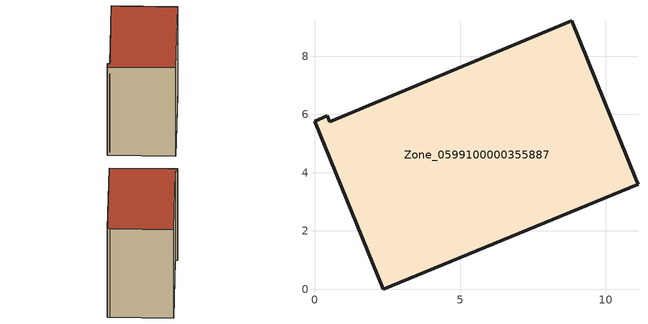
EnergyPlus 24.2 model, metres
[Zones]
Zone_0599100000355887
 floor ground (C_G): 11.11,3.6 2.37,0 0,5.76 0.44,5.95 0.53,5.74 8.84,9.21 11.03,3.8 z0
 wall outside (C_F): 0.53,5.74 0.44,5.95 0,5.76 2.37,0 11.11,3.6 11.03,3.8 8.84,9.21 0.53,5.74 z0:9.95
 roof outside (C_R): 2.37,0 11.11,3.6 11.03,3.8 8.84,9.21 0.53,5.74 0.44,5.95 0,5.76 z9.95
[BUILDING]
Pand.0599100000355887: North Axis=0; Terrain=City; Loads Convergence Tolerance Value=0.04; Temperature Convergence Tolerance Value=0.4; Solar Distribution=FullExterior; Maximum Number of Warmup Days=25; Minimum Number of Warmup Days=1
[Site:Location]
Rotterdam.The.Hague.AP_ZH_NLD Design_Conditions: Latitude=51.96; Longitude=4.45; Time Zone=1; Elevation=-4.5
[SITE:GROUNDTEMPERATURE:BUILDINGSURFACE]
18, 18, 18, 18, 18, 18, 18, 18, 18, 18, 18, 18
[MATERIAL] Thermal Absorptance=0.9; Solar Absorptance=0.7; Visible Absorptance=0.7
Name | Roughness | Thickness | Conductivity | Density | Specific Heat
G.TI.1992-2005 | MediumSmooth | 0.15 | 0.06 | 540 | 1210
F.TI.1992-2005 | Rough | 0.3 | 0.12 | 1920 | 840
R.TI.1992-2005 | MediumRough | 0.2 | 0.08 | 1500 | 1000
[CONSTRUCTION]
C_G: G.TI.1992-2005
C_F: F.TI.1992-2005
C_R: R.TI.1992-2005
[ZONE]
Zone_0599100000355887: Type=1; Multiplier=1; Ceiling Height=Autocalculate; Volume=Autocalculate; Floor Area=autocalculate; Part of Total Floor Area=Yes
[ZONEINFILTRATION:DESIGNFLOWRATE]
Infil_Zone_0599100000355887: Zone or ZoneList or Space or SpaceList=Zone_0599100000355887; Schedule=AlwaysOn; Design Flow Rate Calculation Method=Flow/Area; Flow Rate per Floor Area=0.0015; Constant Term Coefficient=1; Temperature Term Coefficient=0; Velocity Term Coefficient=0; Velocity Squared Term Coefficient=0
[HVACTEMPLATE:ZONE:IDEALLOADSAIRSYSTEM]
Zone_0599100000355887: Maximum Heating Supply Air Temperature=50; Minimum Cooling Supply Air Temperature=13; Maximum Heating Supply Air Humidity Ratio=0.0156; Minimum Cooling Supply Air Humidity Ratio=0.0077; Heating Limit=NoLimit; Cooling Limit=NoLimit; Dehumidification Control Type=ConstantSensibleHeatRatio; Cooling Sensible Heat Ratio=0.7; Dehumidification Setpoint=60; Humidification Control Type=None; Humidification Setpoint=30; Outdoor Air Method=None; Outdoor Air Flow Rate per Person=0.00944; Outdoor Air Flow Rate per Zone Floor Area=0; Outdoor Air Flow Rate per Zone=0; Demand Controlled Ventilation Type=None; Outdoor Air Economizer Type=NoEconomizer; Heat Recovery Type=None; Sensible Heat Recovery Effectiveness=0.7; Latent Heat Recovery Effectiveness=0.65
[ZONECONTROL:THERMOSTAT]
ThermostatControl_Zone_0599100000355887: Zone or ZoneList=Zone_0599100000355887; Control Type Schedule=DualSetpointControlType; Control 1=Thermostat_Zone_0599100000355887; Temperature Difference Between Cutout And Setpoint=0
[THERMOSTATSETPOINT:DUALSETPOINT]
Thermostat_Zone_0599100000355887: Heating Setpoint Temperature Schedule=HeatingSetpoint_Zone_0599100000355887; Cooling Setpoint Temperature Schedule=CoolingSetpoint_Zone_0599100000355887
[SCHEDULE:COMPACT]
HeatingSetpoint_Zone_0599100000355887: Through: 12/31, For: AllDays, Until: 24:00, 21
CoolingSetpoint_Zone_0599100000355887: Through: 12/31, For: AllDays, Until: 24:00, 24
DualSetpointControlType: Through: 12/31, For: AllDays, Until: 24:00, 4
AlwaysOn: Through: 12/31, For: AllDays, Until: 24:00, 1
